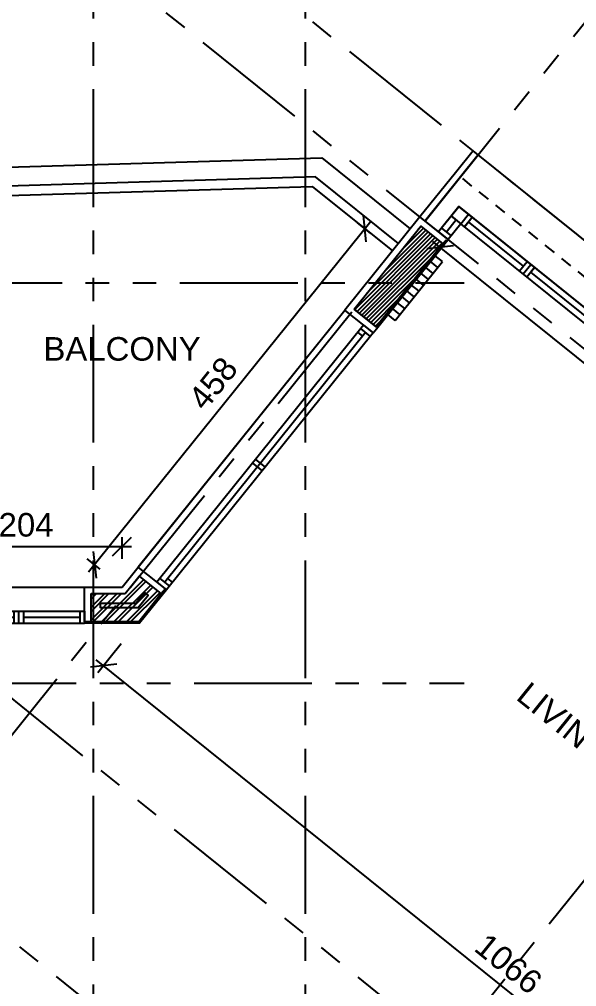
# Model space of a CAD drawing. Extents: x 83 to 143.2, y -2.6 to 70.8.
# Drawn here: x 102.8 to 108.71, y 48.93 to 59.2 of the extents above; entities that cross this region are included whole.
import ezdxf
from ezdxf.enums import TextEntityAlignment as Align

# ---------------------------------------------------------------- set-up
doc = ezdxf.new("R2010")
doc.units = 0
doc.header["$MEASUREMENT"] = 0
doc.header["$PDMODE"] = 3
doc.header["$PDSIZE"] = 0.3
doc.linetypes.add('AXIS_100$0$A-AXIS$0$PHANTOM', pattern=[2.5, 1.25, -0.25, 0.25, -0.25, 0.25, -0.25])
doc.linetypes.add('HIDDEN2', pattern=[0.1875, 0.125, -0.0625])
doc.layers.get('0').update_dxf_attribs({"linetype": 'CONTINUOUS'})
doc.layers.get('DEFPOINTS').update_dxf_attribs({"linetype": 'CONTINUOUS'})
for name, color, linetype in [('04', 4, 'CONTINUOUS'), ('A-ALU', 9, 'CONTINUOUS'), ('A-BALUST', 1, 'CONTINUOUS'), ('a-dim', 3, 'CONTINUOUS'), ('A-HATCH-CONC', 8, 'CONTINUOUS'), ('A-HATCH-WALL', 8, 'CONTINUOUS'), ('A-NOMENCLATURE', 3, 'CONTINUOUS'), ('A-PLASTER', 8, 'CONTINUOUS'), ('A-PROJ1H', 9, 'HIDDEN2'), ('A-PROJECTION', 9, 'CONTINUOUS'), ('a-revetement', 1, 'CONTINUOUS'), ('A-WALL', 4, 'CONTINUOUS'), ('AXIS_100$0$A-AXIS-100', 10, 'AXIS_100$0$A-AXIS$0$PHANTOM'), ('COLUMN', 2, 'CONTINUOUS'), ('S-8TH$0$A-STR 7-8TH', 2, 'CONTINUOUS')]:
    doc.layers.add(name, color=color, linetype=linetype)
doc.styles.add('A100-STEXT', font='ARIAL.TTF', dxfattribs={"height": 0.25})
doc.dimstyles.new('A100-DIM', dxfattribs={"dimtxt": 0.25, "dimasz": 0.2, "dimexe": 0.1, "dimexo": 0.3, "dimgap": 0.1, "dimtad": 1, "dimlfac": 100, "dimrnd": 0.5, "dimdsep": 46, "dimtxsty": 'A100-STEXT', "dimblk1": 'OBLIQUE', "dimblk2": 'OBLIQUE', "dimsah": 1, "dimcen": -0.05, "dimdle": 0.1, "dimclrd": 15, "dimclre": 15, "dimclrt": 256, "dimadec": 0, "dimazin": 0, "dimtfac": 0.28, "dimtix": 1, "dimtmove": 2, "dimatfit": 3, "dimldrblk": 'OBLIQUE', "dimfxl": 0, "dimtolj": 1, "dimarcsym": 0})

# ---------------------------------------------------------------- blocks, each defined once
blk = doc.blocks.new('_OBLIQUE')
at = {"color": 0, "linetype": 'ByBlock'}
blk.add_line((-0.5, -0.5), (0.5, 0.5), dxfattribs=at)
blk = doc.blocks.new('*D51')
at = {"layer": 'a-dim', "color": 15, "lineweight": -2}
for p, q in [((103.876, 52.566), (103.627, 52.258)), ((112.076, 45.591), (103.612, 52.398)), ((112.017, 45.677), (111.936, 45.576))]:
    blk.add_line(p, q, dxfattribs=at)
at = {"layer": 'DEFPOINTS', "color": 0}
for p in [(104.064, 52.8), (103.69, 52.336), (112.205, 45.91)]:
    blk.add_point(p, dxfattribs=at)
at = {"layer": 'a-dim', "color": 15, "lineweight": -2, "xscale": 0.2, "yscale": 0.2, "zscale": 0.2}
for p, rotation in [((103.69, 52.336), 141.193709357094), ((111.999, 45.654), 321.193709357094)]:
    blk.add_blockref('_OBLIQUE', p, dxfattribs=dict(at, rotation=rotation))
at = {"layer": 'a-dim', "insert": (107.987, 49.172), "char_height": 0.25, "attachment_point": 5, "rotation": 321.1937, "style": 'A100-STEXT'}
blk.add_mtext('\\A1;1066', dxfattribs=at)
blk = doc.blocks.new('*D52')
at = {"layer": 'a-dim', "color": 15, "lineweight": -2}
for p, q in [((111.453, 53.851), (112.572, 52.951)), ((112.557, 53.092), (108.089, 47.535)), ((107.11, 48.451), (108.229, 47.551))]:
    blk.add_line(p, q, dxfattribs=at)
at = {"layer": 'DEFPOINTS', "color": 0}
for p in [(111.22, 54.039), (106.877, 48.639), (108.152, 47.613)]:
    blk.add_point(p, dxfattribs=at)
at = {"layer": 'a-dim', "color": 15, "lineweight": -2, "xscale": 0.2, "yscale": 0.2, "zscale": 0.2}
for p, rotation in [((112.494, 53.014), 51.19370936858687), ((108.152, 47.613), 231.1937093685869)]:
    blk.add_blockref('_OBLIQUE', p, dxfattribs=dict(at, rotation=rotation))
at = {"layer": 'a-dim', "insert": (110.146, 50.456), "char_height": 0.25, "attachment_point": 5, "rotation": 51.1937, "style": 'A100-STEXT'}
blk.add_mtext('\\A1;693', dxfattribs=at)
blk = doc.blocks.new('*D65')
at = {"layer": 'a-dim', "color": 15, "lineweight": -2}
for p, q in [((107.125, 56.607), (107.324, 56.854)), ((115.677, 50.007), (107.183, 56.838)), ((115.817, 50.342), (115.536, 49.992))]:
    blk.add_line(p, q, dxfattribs=at)
at = {"layer": 'DEFPOINTS', "color": 0}
for p in [(107.261, 56.776), (106.937, 56.373), (116.005, 50.575)]:
    blk.add_point(p, dxfattribs=at)
at = {"layer": 'a-dim', "color": 15, "lineweight": -2, "xscale": 0.2, "yscale": 0.2, "zscale": 0.2}
for p, rotation in [((107.261, 56.776), 141.1937094118955), ((115.599, 50.07), 321.1937094118954)]:
    blk.add_blockref('_OBLIQUE', p, dxfattribs=dict(at, rotation=rotation))
at = {"layer": 'a-dim', "insert": (111.573, 53.6), "char_height": 0.25, "attachment_point": 5, "rotation": 321.1937, "style": 'A100-STEXT'}
blk.add_mtext('\\A1;1070', dxfattribs=at)
blk = doc.blocks.new('A$C45441731')
at = {"layer": 'A-ALU'}
for p, q in [((7.158, 57), (5.098, 57)), ((5.098, 57), (5.098, 56.87)), ((5.148, 57), (5.148, 56.87)), ((5.803, 57), (5.803, 56.87)), ((5.853, 57), (5.853, 56.87)), ((5.903, 57), (5.903, 56.87)), ((7.108, 57), (7.108, 56.87)), ((7.158, 57), (7.158, 56.87)), ((5.803, 56.935), (5.148, 56.935)), ((7.108, 56.935), (5.903, 56.935)), ((7.158, 56.87), (5.098, 56.87)), ((4.058, 52.915), (1.048, 52.915)), ((1.048, 52.915), (1.048, 52.785)), ((1.098, 52.915), (1.098, 52.785)), ((2.553, 52.785), (2.553, 52.915)), ((2.553, 52.915), (2.553, 52.785)), ((2.603, 52.785), (2.603, 52.915)), ((2.603, 52.915), (2.603, 52.785)), ((4.008, 52.915), (4.008, 52.785)), ((4.058, 52.915), (4.058, 52.785)), ((10.438, 52.915), (11.839, 52.915)), ((10.438, 52.915), (10.438, 52.785)), ((10.488, 52.915), (10.488, 52.785)), ((11.089, 52.915), (11.089, 52.785)), ((11.139, 52.915), (11.139, 52.785)), ((11.189, 52.915), (11.189, 52.785)), ((11.789, 52.915), (11.789, 52.785)), ((11.839, 52.915), (11.839, 52.785)), ((4.058, 52.785), (1.048, 52.785)), ((2.553, 52.85), (1.098, 52.85)), ((4.008, 52.85), (2.603, 52.85)), ((10.438, 52.785), (11.839, 52.785)), ((10.488, 52.85), (11.089, 52.85)), ((11.189, 52.85), (11.789, 52.85))]:
    blk.add_line(p, q, dxfattribs=at)
blk = doc.blocks.new('A$C7E5E5C8D')
at = {"layer": 'A-ALU'}
for p, q in [((14.8, 55.95), (12.607, 53.223)), ((14.819, 55.871), (12.689, 53.221)), ((14.901, 55.869), (12.708, 53.141)), ((14.737, 55.872), (14.788, 55.832)), ((14.769, 55.911), (14.87, 55.83)), ((14.8, 55.95), (14.901, 55.869)), ((13.653, 54.524), (13.754, 54.443)), ((13.622, 54.485), (13.723, 54.404)), ((12.607, 53.223), (12.708, 53.141)), ((12.638, 53.262), (12.739, 53.18)), ((12.72, 53.26), (12.771, 53.219))]:
    blk.add_line(p, q, dxfattribs=at)
blk = doc.blocks.new('A$C27EE2B71')
at = {"layer": 'A-ALU'}
for p, q in [((15.731, 57.107), (15.832, 57.026)), ((15.871, 56.995), (15.952, 57.096)), ((15.596, 56.94), (15.697, 56.858)), ((15.627, 56.979), (15.729, 56.897)), ((16.455, 56.525), (16.537, 56.626)), ((16.494, 56.493), (16.576, 56.595)), ((16.533, 56.462), (16.615, 56.563))]:
    blk.add_line(p, q, dxfattribs=at)
for points in [[(19.12, 54.548), (15.812, 57.209), (15.596, 56.94)], [(15.832, 57.026), (15.913, 57.127)], [(15.781, 57.067), (15.678, 56.938)], [(19.039, 54.447), (15.832, 57.026), (15.697, 56.858)], [(16.496, 56.575), (15.912, 57.045)], [(18.378, 55.062), (16.574, 56.513)]]:
    blk.add_lwpolyline(points, dxfattribs=at)
blk = doc.blocks.new('A$C424D7636')
at = {"layer": 'A-ALU'}
for p, q in [((12.408, 53.383), (14.601, 56.11)), ((10.438, 53.17), (11.839, 53.17))]:
    blk.add_line(p, q, dxfattribs=at)
for name in ['A$C27EE2B71', 'A$C45441731', 'A$C7E5E5C8D']:
    blk.add_blockref(name, (0, 0), dxfattribs=at)
blk = doc.blocks.new('*D105')
at = {"layer": 'a-dim', "color": 15, "lineweight": -2}
for p, q in [((101.848, 53.47), (101.848, 53.701)), ((103.886, 53.47), (103.886, 53.701)), ((101.748, 53.601), (103.986, 53.601))]:
    blk.add_line(p, q, dxfattribs=at)
at = {"layer": 'DEFPOINTS', "color": 0}
for p in [(103.886, 53.601), (101.848, 53.17), (103.886, 53.17)]:
    blk.add_point(p, dxfattribs=at)
at = {"layer": 'a-dim', "color": 15, "lineweight": -2, "xscale": 0.2, "yscale": 0.2, "zscale": 0.2, "rotation": 180}
blk.add_blockref('_OBLIQUE', (101.848, 53.601), dxfattribs=at)
at = {"layer": 'a-dim', "color": 15, "lineweight": -2, "xscale": 0.2, "yscale": 0.2, "zscale": 0.2}
blk.add_blockref('_OBLIQUE', (103.886, 53.601), dxfattribs=at)
at = {"layer": 'a-dim', "insert": (102.867, 53.829), "char_height": 0.25, "attachment_point": 5, "style": 'A100-STEXT'}
blk.add_mtext('\\A1;204', dxfattribs=at)
blk = doc.blocks.new('*D107')
at = {"layer": 'a-dim', "color": 15, "lineweight": -2}
for p, q in [((106.525, 57.051), (103.531, 53.328)), ((106.521, 56.925), (106.385, 57.036)), ((103.653, 53.358), (103.516, 53.468))]:
    blk.add_line(p, q, dxfattribs=at)
at = {"layer": 'DEFPOINTS', "color": 0}
for p in [(106.755, 56.737), (103.594, 53.405), (103.886, 53.17)]:
    blk.add_point(p, dxfattribs=at)
at = {"layer": 'a-dim', "color": 15, "lineweight": -2, "xscale": 0.2, "yscale": 0.2, "zscale": 0.2}
for p, rotation in [((106.462, 56.973), 51.19370937092957), ((103.594, 53.405), 231.1937093709296)]:
    blk.add_blockref('_OBLIQUE', p, dxfattribs=dict(at, rotation=rotation))
at = {"layer": 'a-dim', "insert": (104.851, 55.332), "char_height": 0.25, "attachment_point": 5, "rotation": 51.1937, "style": 'A100-STEXT'}
blk.add_mtext('\\A1;458', dxfattribs=at)

msp = doc.modelspace()

# ---------------------------------------------------------------- hatches: boundary and pattern name
at = {"layer": 'A-HATCH-CONC'}
h = msp.add_hatch(dxfattribs=at)
h.set_pattern_fill('ANSI31', color=256, scale=0.25, style=0)
h.set_pattern_definition([(45, (91.649424, -3e-10), (-0.022097087, 0.022097087), [])])
h.paths.add_polyline_path([(107.2911, 56.81333), (107.05732, 57.00134), (106.34916, 56.12076), (106.58294, 55.93275)])
at = {"layer": 'A-HATCH-WALL'}
h = msp.add_hatch(dxfattribs=at)
h.set_pattern_fill('ANSI32', color=256, scale=0.25, style=0)
h.set_pattern_definition([(45, (-264990.61058, -15176.9885), (-0.066291260736, 0.066291260736), []), (45, (-264990.56639, -15176.9885), (-0.066291260736, 0.066291260736), [])])
h.paths.add_polyline_path([(104.30179, 53.09621), (104.06801, 53.28422), (103.91986, 53.1), (103.55832, 53.1), (103.55832, 52.8), (104.06358, 52.8)])

# ---------------------------------------------------------------- linework, layer by layer
at = {"layer": '04', "color": 11}
for p, q in [((106.7071, 56.06321), (107.20846, 56.68663)), ((107.28638, 56.62396), (107.20846, 56.68663)), ((106.78503, 56.00054), (107.28638, 56.62396)), ((107.23625, 56.56162), (107.15832, 56.62428)), ((107.13598, 56.43693), (107.05805, 56.4996)), ((107.18611, 56.49927), (107.10819, 56.56194)), ((107.03571, 56.31225), (106.95778, 56.37492)), ((107.08584, 56.37459), (107.00792, 56.43726)), ((106.98557, 56.24991), (106.90764, 56.31258)), ((106.8853, 56.12523), (106.80737, 56.18789)), ((106.93544, 56.18757), (106.85751, 56.25024)), ((106.78503, 56.00054), (106.7071, 56.06321)), ((106.83517, 56.06288), (106.75724, 56.12555))]:
    msp.add_line(p, q, dxfattribs=at)
at = {"layer": 'A-ALU'}
for p, q in [((107.38009, 57.10749), (107.4814, 57.02602)), ((107.52036, 56.99469), (107.60183, 57.09599)), ((107.24535, 56.93995), (107.34666, 56.85848)), ((107.27669, 56.97891), (107.37799, 56.89744)), ((108.10481, 56.52467), (108.18628, 56.62597)), ((108.14378, 56.49333), (108.22524, 56.59464)), ((108.18274, 56.462), (108.26421, 56.5633)), ((104.05733, 53.38264), (106.25074, 56.11008)), ((102.08779, 53.17), (103.48832, 53.17))]:
    msp.add_line(p, q, dxfattribs=at)
for points in [[(110.76956, 54.5485), (107.46156, 57.20879), (107.24535, 56.93995)], [(107.4814, 57.02602), (107.56287, 57.12732)], [(107.43074, 57.06675), (107.32734, 56.93818)], [(110.68809, 54.44719), (107.4814, 57.02602), (107.34666, 56.85848)], [(108.14555, 56.57532), (107.56109, 57.04534)], [(110.02748, 55.06187), (108.22347, 56.51265)]]:
    msp.add_lwpolyline(points, dxfattribs=at)
at = {"layer": 'A-BALUST'}
for p, q in [((105.93778, 57.52311), (101.84779, 57.40138)), ((106.8179, 56.81532), (105.93778, 57.52311)), ((101.84779, 57.30134), (105.90387, 57.42206)), ((105.90387, 57.42206), (106.75523, 56.73739))]:
    msp.add_line(p, q, dxfattribs=at)
msp.add_lwpolyline([(114.75656, 52.05435), (107.66521, 57.75723), (107.10119, 57.05588)], dxfattribs=at)
at = {"layer": 'A-PLASTER'}
for points in [[(106.53907, 55.87821), (106.55076, 55.8688), (106.58523, 55.91166), (106.58523, 55.91166), (107.31219, 56.81562), (107.31219, 56.81562), (107.34666, 56.85848), (107.33497, 56.86788)], [(104.35735, 53.14136), (104.07076, 52.785), (103.48832, 52.785)]]:
    msp.add_lwpolyline(points, dxfattribs=at)
at = {"layer": 'A-PROJ1H'}
msp.add_line((110.92936, 54.74721), (107.42265, 57.56731), dxfattribs=at)
at = {"layer": 'A-PROJECTION'}
for p, q in [((107.61066, 57.80109), (107.42265, 57.56731)), ((114.75656, 52.05435), (107.61066, 57.80109)), ((101.84779, 57.60147), (106.0056, 57.72522)), ((106.0056, 57.72522), (106.94324, 56.97117)), ((107.42265, 57.56731), (107.04664, 57.09975))]:
    msp.add_line(p, q, dxfattribs=at)
at = {"layer": 'a-revetement'}
for p, q in [((107.04664, 57.09975), (106.25074, 56.11008)), ((107.33497, 56.86788), (107.04664, 57.09975)), ((106.53907, 55.87821), (106.25074, 56.11008)), ((103.88633, 53.17), (104.05733, 53.38264)), ((104.34566, 53.15076), (104.05733, 53.38264)), ((103.48832, 53.17), (103.88633, 53.17)), ((103.48832, 52.8), (103.48832, 53.17)), ((104.34566, 53.15076), (104.30179, 53.09621)), ((103.55832, 52.8), (103.48832, 52.8))]:
    msp.add_line(p, q, dxfattribs=at)
at = {"layer": 'A-WALL'}
for p, q in [((103.91986, 53.1), (104.06801, 53.28422)), ((104.06801, 53.28422), (104.30179, 53.09621)), ((103.55832, 53.1), (103.91986, 53.1)), ((103.55832, 52.8), (103.55832, 53.1)), ((104.30179, 53.09621), (104.06358, 52.8)), ((104.06358, 52.8), (103.55832, 52.8))]:
    msp.add_line(p, q, dxfattribs=at)
msp.add_lwpolyline([(104.12223, 53.11229), (104.1612, 53.08096), (104.05588, 52.95), (103.65832, 52.95), (103.65832, 53), (104.03193, 53)], close=True, dxfattribs=at)
at = {"layer": 'AXIS_100$0$A-AXIS-100'}
for p, q in [((96.14192, 43.42837), (117.59332, 70.10253)), ((100.58375, 39.85624), (122.03515, 66.5304)), ((132.60182, 37.70317), (97.76849, 65.71618)), ((132.99366, 36.23312), (97.20435, 65.01493)), ((103.57779, 63.4533), (103.57779, 41.71458)), ((105.82779, 63.4533), (105.82779, 41.71458)), ((128.79495, 31.01193), (93.00565, 59.79374)), ((127.54157, 29.45339), (91.75227, 58.2352)), ((89.49942, 56.4), (107.518, 56.4)), ((89.64942, 52.15), (107.518, 52.15))]:
    msp.add_line(p, q, dxfattribs=at)
at = {"layer": 'COLUMN'}
for p, q in [((107.05732, 57.00134), (107.2911, 56.81333)), ((106.34916, 56.12076), (106.58294, 55.93275))]:
    msp.add_line(p, q, dxfattribs=at)
for points in [[(106.34916, 56.12076), (107.05732, 57.00134)], [(106.58294, 55.93275), (107.2911, 56.81333)]]:
    msp.add_lwpolyline(points, dxfattribs=at)
at = {"layer": 'S-8TH$0$A-STR 7-8TH'}
msp.add_lwpolyline([(106.34916, 56.12076), (107.05732, 57.00134), (107.2911, 56.81333), (106.58294, 55.93275)], close=True, dxfattribs=at)

# ---------------------------------------------------------------- block references
at = {"layer": 'A-ALU'}
for name in ['A$C424D7636', 'A$C45441731', 'A$C7E5E5C8D']:
    msp.add_blockref(name, (91.64942, 0), dxfattribs=at)

# ---------------------------------------------------------------- texts
at = {"layer": 'A-NOMENCLATURE', "style": 'A100-STEXT'}
msp.add_text('BALCONY', height=0.25, dxfattribs=at).set_placement((103.88566, 55.69799), align=Align.MIDDLE)
msp.add_text('LIVING ROOM', height=0.25, rotation=321.19, dxfattribs=at).set_placement((109.0401, 51.35248), align=Align.MIDDLE)

# ---------------------------------------------------------------- dimensions: what is measured, and where the dimension line sits
at = {"layer": 'a-dim'}
for p1, p2, distance, picture, middle in [((106.75523, 56.73739), (103.88633, 53.17), -0.37573, '*D107', (104.85059, 55.33182)), ((111.2196, 54.039), (106.87664, 48.63866), 1.636, '*D52', (110.14554, 50.45628)), ((101.84779, 53.17), (103.88633, 53.17), 0.43124, '*D105', (102.86706, 53.82888))]:
    dim = msp.add_aligned_dim(p1=p1, p2=p2, distance=distance, dimstyle='A100-DIM', dxfattribs=at)
    dim.commit()
    dim.dimension.update_dxf_attribs({"geometry": picture, "text_midpoint": middle})
for base, p1, p2, picture, middle in [((107.26085, 56.77571), (116.00529, 50.57531), (106.93702, 56.37304), '*D65', (111.5726, 53.60032)), ((103.69014, 52.33564), (112.20475, 45.91036), (104.06358, 52.8), '*D51', (107.98702, 49.17221))]:
    dim = msp.add_linear_dim(base=base, p1=p1, p2=p2, angle=321.193709, dimstyle='A100-DIM', dxfattribs=at)
    dim.commit()
    dim.dimension.update_dxf_attribs({"geometry": picture, "text_midpoint": middle})

doc.saveas('drawing.dxf')
